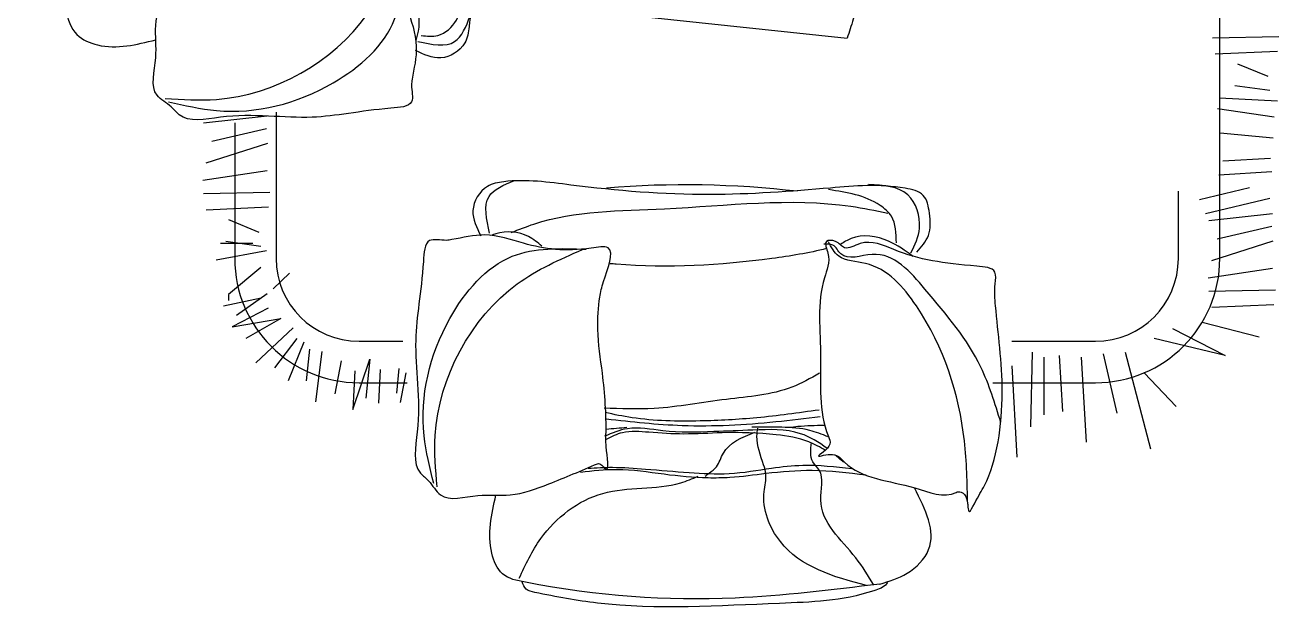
# Model space of a CAD drawing. Header units: metres. Extents: x 310.8 to 324.9, y 159.2 to 165.
# Drawn here: x 314.296 to 316.626, y 159.571 to 160.659 of the extents above; entities that cross this region are included whole.
import ezdxf

# ---------------------------------------------------------------- set-up
doc = ezdxf.new("R2010")
doc.units = ezdxf.units.M
doc.layers.add('02', color=2, linetype='Continuous')
doc.layers.add('4', color=4, linetype='Continuous')

msp = doc.modelspace()

# ---------------------------------------------------------------- linework, layer by layer
at = {"layer": '02', "color": 7}
msp.add_line((315.4432, 160.6747), (315.8236, 160.6344), dxfattribs=at)
msp.add_arc((315.523, 158.5623), 1.7995, 83.3519, 94.6778, dxfattribs=at)
for points, knots in [([(314.3435, 161.7485), (314.3197, 161.4597), (314.29, 161.0999), (314.3536, 160.7409), (314.3853, 160.6383), (314.4526, 160.61), (314.5028, 160.6225), (314.5387, 160.6315)], [0, 0, 0, 0, 855.678435, 1065.800321, 1116.292447, 1159.237076, 1267.679667, 1267.679667, 1267.679667, 1267.679667]), ([(315.9166, 161.7032), (315.9128, 161.6898), (315.9092, 161.6771), (315.9025, 161.6529), (315.8994, 161.6415), (315.8938, 161.62), (315.8913, 161.6099), (315.8869, 161.5911), (315.8851, 161.5825), (315.882, 161.5666), (315.8808, 161.5594), (315.8792, 161.5476), (315.8786, 161.5428), (315.8778, 161.5342), (315.8776, 161.5305), (315.8775, 161.5264), (315.8774, 161.5256), (315.8774, 161.5246), (315.8774, 161.5244), (315.8774, 161.5238), (315.8774, 161.5236), (315.8774, 161.5228), (315.8774, 161.5222), (315.8774, 161.5205), (315.8774, 161.5193), (315.8775, 161.5155), (315.8776, 161.5126), (315.8781, 161.5047), (315.8785, 161.4994), (315.8797, 161.4875), (315.8805, 161.481), (315.8824, 161.4665), (315.8835, 161.4587), (315.8862, 161.4419), (315.8876, 161.4328), (315.8909, 161.4136), (315.8927, 161.4034), (315.8965, 161.3818), (315.8984, 161.3704), (315.9025, 161.3465), (315.9045, 161.3339), (315.9086, 161.3077), (315.9106, 161.2939), (315.9143, 161.2652), (315.916, 161.2502), (315.919, 161.219), (315.9202, 161.2028), (315.9215, 161.1788), (315.9218, 161.1715), (315.922, 161.1626), (315.9221, 161.1611), (315.9222, 161.1564), (315.9222, 161.1532), (315.9223, 161.147), (315.9224, 161.1438), (315.9224, 161.1345), (315.9224, 161.1283), (315.9222, 161.1098), (315.9218, 161.0977), (315.9203, 161.0646), (315.9186, 161.044), (315.9144, 161.0038), (315.9119, 160.9841), (315.9059, 160.9459), (315.9026, 160.9272), (315.8954, 160.8909), (315.8915, 160.8732), (315.8834, 160.8387), (315.8792, 160.8219), (315.8705, 160.7892), (315.866, 160.7733), (315.8571, 160.7423), (315.8526, 160.7273), (315.8436, 160.6979), (315.8391, 160.6836), (315.831, 160.6577), (315.8273, 160.6459), (315.8236, 160.6344)], [0, 0, 0, 0, 53.321958, 53.321958, 106.643915, 106.643915, 159.965873, 159.965873, 213.287831, 213.287831, 266.609788, 266.609788, 310.90088, 310.90088, 355.191971, 355.191971, 365.949281, 365.949281, 369.592246, 369.592246, 373.235211, 373.235211, 380.521141, 380.521141, 395.093001, 395.093001, 424.23672, 424.23672, 466.189545, 466.189545, 508.14237, 508.14237, 550.095194, 550.095194, 592.048019, 592.048019, 634.000843, 634.000843, 675.953668, 675.953668, 717.906493, 717.906493, 759.859317, 759.859317, 801.812142, 801.812142, 843.764967, 843.764967, 861.465487, 861.465487, 865.230186, 865.230186, 872.759584, 872.759584, 880.288981, 880.288981, 895.347776, 895.347776, 925.465367, 925.465367, 978.263352, 978.263352, 1031.061338, 1031.061338, 1083.859323, 1083.859323, 1136.657309, 1136.657309, 1189.455295, 1189.455295, 1242.25328, 1242.25328, 1295.051266, 1295.051266, 1347.849251, 1347.849251, 1393.6514, 1393.6514, 1393.6514, 1393.6514]), ([(314.7506, 161.6669), (314.7419, 161.6508), (314.6246, 161.4318), (314.7308, 160.5924), (314.6914, 160.9636), (314.6946, 160.89), (314.697, 160.8351)], [0, 0, 0, 0, 57.385661, 776.549696, 808.487939, 901.644571, 901.644571, 901.644571, 901.644571]), ([(315.0784, 161.2127), (315.0714, 161.0914), (315.0803, 160.9395), (315.1218, 160.7736), (315.1269, 160.6875), (315.1152, 160.6171), (315.0687, 160.5886), (315.0369, 160.6041), (315.0214, 160.6117)], [976.824593, 976.824593, 976.824593, 976.824593, 1441.856731, 1568.220499, 1730.576316, 1771.619892, 1839.510682, 1903.262507, 1903.262507, 1903.262507, 1903.262507]), ([(315.0321, 160.6394), (315.0425, 160.6382), (315.0684, 160.635), (315.117, 160.6803), (315.0861, 160.8212), (315.0281, 160.9756), (315.0947, 161.1637), (315.0365, 161.2113), (315.0282, 161.2181)], [0, 0, 0, 0, 30.738038, 75.763762, 171.884076, 419.340446, 607.824374, 639.107572, 639.107572, 639.107572, 639.107572]), ([(314.5939, 160.8213), (314.5816, 160.791), (314.5604, 160.7384), (314.5335, 160.6624), (314.544, 160.5971), (314.5241, 160.5312), (314.5657, 160.5113), (314.5929, 160.475), (314.6962, 160.4995), (314.8254, 160.4772), (314.9279, 160.5021), (315.0227, 160.5072), (315.0126, 160.541), (315.0175, 160.5744), (315.0297, 160.6234), (314.9975, 160.709), (314.9873, 160.7767), (315.003, 160.8675), (314.9403, 160.8388), (314.8951, 160.8284), (314.8353, 160.8235), (314.7546, 160.8357), (314.6737, 160.8399), (314.6258, 160.8365), (314.5656, 160.8456), (314.5961, 160.8266), (314.5939, 160.8213)], [0, 0, 0, 0, 98.119314, 172.692831, 232.74173, 302.439842, 336.564454, 356.938938, 433.9005, 604.32596, 751.710052, 791.94977, 823.175241, 833.763328, 895.231785, 969.223567, 1095.182377, 1126.407804, 1189.552352, 1219.244305, 1279.445255, 1361.374944, 1471.895911, 1498.299857, 1539.176597, 1556.493818, 1556.493818, 1556.493818, 1556.493818]), ([(314.5625, 160.5164), (314.5921, 160.5095), (314.6945, 160.4855), (314.8567, 160.5262), (315.0015, 160.6539), (314.9957, 160.759), (314.993, 160.8071)], [0, 0, 0, 0, 90.463322, 313.709381, 477.58989, 615.534186, 615.534186, 615.534186, 615.534186]), ([(314.5563, 160.5226), (314.588, 160.5204), (314.7261, 160.5105), (314.9157, 160.6163), (314.9748, 160.7576), (314.9925, 160.8)], [0, 0, 0, 0, 95.162541, 415.634162, 552.498185, 552.498185, 552.498185, 552.498185]), ([(315, 160.7248), (315.0068, 160.717), (315.027, 160.6939), (315.0306, 160.6557), (315.0227, 160.6336), (315.0216, 160.6306)], [0, 0, 0, 0, 30.899292, 91.483063, 101.255961, 101.255961, 101.255961, 101.255961]), ([(315.0258, 160.6282), (315.0516, 160.6228), (315.0984, 160.6131), (315.1154, 160.6563), (315.123, 160.6758)], [0, 0, 0, 0, 68.252622, 123.969332, 123.969332, 123.969332, 123.969332]), ([(315.9528, 160.2367), (315.9615, 160.2465), (315.9798, 160.2671), (315.9778, 160.3065), (315.9698, 160.3474), (315.8939, 160.3649), (315.7661, 160.3531), (315.5563, 160.3373), (315.3546, 160.354), (315.2168, 160.3743), (315.1466, 160.3608), (315.1188, 160.3139), (315.135, 160.2824), (315.1428, 160.2671)], [0, 0, 0, 0, 48.943013, 103.025949, 148.534553, 195.328972, 375.361256, 667.155028, 1003.182997, 1165.538814, 1206.58239, 1274.47318, 1338.225006, 1338.225006, 1338.225006, 1338.225006]), ([(315.1592, 160.2717), (315.1534, 160.2974), (315.1429, 160.344), (315.1858, 160.3618), (315.2051, 160.3697)], [0, 0, 0, 0, 88.639768, 160.999132, 160.999132, 160.999132, 160.999132]), ([(315.9422, 160.2356), (315.9494, 160.2503), (315.9661, 160.2848), (315.9422, 160.358), (315.8909, 160.3609), (315.8635, 160.3625)], [0, 0, 0, 0, 62.883797, 147.829924, 245.663948, 245.663948, 245.663948, 245.663948]), ([(315.1993, 160.273), (315.2133, 160.2786), (315.3031, 160.3145), (315.5196, 160.3122), (315.74, 160.3414), (315.8763, 160.314), (315.8991, 160.3094)], [0, 0, 0, 0, 58.661068, 375.93507, 825.814021, 916.361162, 916.361162, 916.361162, 916.361162]), ([(315.915, 160.2537), (315.9147, 160.2716), (315.9143, 160.2997), (315.8664, 160.341), (315.8228, 160.3477), (315.7891, 160.3529)], [0, 0, 0, 0, 65.355661, 103.354857, 233.394712, 233.394712, 233.394712, 233.394712]), ([(315.3597, 159.8433), (315.3296, 159.8304), (315.2774, 159.8083), (315.2019, 159.7801), (315.1364, 159.7895), (315.0709, 159.7684), (315.0502, 159.8096), (315.0135, 159.8363), (315.0361, 159.94), (315.0116, 160.0687), (315.0348, 160.1717), (315.0383, 160.2666), (315.0722, 160.257), (315.1056, 160.2625), (315.1543, 160.2755), (315.2404, 160.2448), (315.3083, 160.2358), (315.3988, 160.2531), (315.3712, 160.1898), (315.3616, 160.1445), (315.3577, 160.0846), (315.3713, 160.0041), (315.3769, 159.9233), (315.3743, 159.8754), (315.3845, 159.8154), (315.365, 159.8455), (315.3597, 159.8433)], [0, 0, 0, 0, 127.427681, 224.276404, 302.261986, 392.779016, 437.096694, 463.557063, 563.507143, 784.838909, 976.246821, 1028.506194, 1069.058754, 1082.809516, 1162.638681, 1258.731906, 1422.314775, 1462.867277, 1544.873185, 1583.434163, 1661.617215, 1768.019408, 1911.553131, 1945.84397, 1998.930645, 2021.420543, 2021.420543, 2021.420543, 2021.420543]), ([(315.2563, 160.2476), (315.2483, 160.2542), (315.2249, 160.274), (315.1866, 160.277), (315.1647, 160.2687), (315.1616, 160.2676)], [0, 0, 0, 0, 40.128951, 118.809172, 131.501248, 131.501248, 131.501248, 131.501248]), ([(315.9459, 160.2286), (315.9317, 160.2392), (315.8989, 160.2636), (315.8437, 160.272), (315.8175, 160.2551), (315.8111, 160.251)], [0, 0, 0, 0, 69.56601, 160.233414, 189.860891, 189.860891, 189.860891, 189.860891]), ([(315.0554, 159.8066), (315.048, 159.836), (315.0222, 159.938), (315.0601, 160.1009), (315.1853, 160.2478), (315.2905, 160.2438), (315.3386, 160.242)], [0, 0, 0, 0, 117.484834, 407.414781, 620.246611, 799.395046, 799.395046, 799.395046, 799.395046]), ([(315.0617, 159.8005), (315.0589, 159.8321), (315.0467, 159.9701), (315.1492, 160.1614), (315.2895, 160.223), (315.3315, 160.2414)], [0, 0, 0, 0, 123.587716, 539.784626, 717.53011, 717.53011, 717.53011, 717.53011]), ([(315.7852, 160.2433), (315.7519, 160.2349), (315.6223, 160.2138), (315.4868, 160.2064), (315.3869, 160.2148), (315.3831, 160.2151)], [89.052228, 89.052228, 89.052228, 89.052228, 222.96578, 599.021538, 613.61065, 613.61065, 613.61065, 613.61065]), ([(316.026, 159.7899), (316.0029, 159.7785), (315.9279, 159.8114), (315.842, 159.8147), (315.8012, 159.8666), (315.7531, 159.8501), (315.7975, 159.8744), (315.7689, 159.9371), (315.7803, 160.0392), (315.765, 160.1591), (315.7952, 160.2234), (315.7777, 160.2596), (315.8056, 160.2589), (315.8194, 160.2373), (315.8598, 160.2641), (315.9419, 160.2245), (316.0111, 160.2142), (316.1032, 160.2076), (316.0967, 160.1698), (316.102, 160.0988), (316.1203, 159.9747), (316.1, 159.8343), (316.0652, 159.7796), (316.0473, 159.7437), (316.0487, 159.7778), (316.0385, 159.7909), (316.0289, 159.7913), (316.026, 159.7899)], [0, 0, 0, 0, 100.597406, 281.319891, 315.054718, 349.509689, 389.200281, 408.162693, 598.959573, 792.637569, 852.601939, 880.830983, 902.666946, 929.495226, 968.022274, 1050.611483, 1254.96923, 1301.260424, 1329.316584, 1382.311494, 1591.546287, 1820.820862, 1871.094845, 1893.578982, 1925.370652, 1945.336599, 1957.814292, 1957.814292, 1957.814292, 1957.814292]), ([(316.1091, 159.9199), (316.0983, 159.9553), (316.0699, 160.0484), (315.985, 160.1474), (315.8975, 160.2521), (315.8163, 160.2166), (315.8004, 160.2526), (315.7865, 160.2518), (315.7805, 160.2514)], [0, 0, 0, 0, 141.86292, 373.630524, 526.427539, 601.735045, 630.296438, 651.966247, 651.966247, 651.966247, 651.966247]), ([(316.0476, 159.7678), (316.0467, 159.8073), (316.0438, 159.9356), (315.9912, 160.0992), (315.887, 160.2201), (315.8083, 160.2192), (315.7942, 160.2455), (315.7887, 160.2557)], [0, 0, 0, 0, 153.199383, 498.931474, 658.942203, 726.134726, 768.614124, 768.614124, 768.614124, 768.614124]), ([(315.7722, 160.0113), (315.7554, 160.0019), (315.7023, 159.9721), (315.5945, 159.965), (315.4793, 159.9427), (315.4029, 159.9454), (315.3718, 159.9465)], [0, 0, 0, 0, 74.526832, 235.368216, 411.08678, 532.069418, 532.069418, 532.069418, 532.069418]), ([(315.7713, 159.943), (315.7328, 159.9377), (315.6594, 159.9274), (315.5434, 159.9212), (315.4484, 159.9227), (315.3906, 159.9348), (315.374, 159.9383)], [0, 0, 0, 0, 151.37946, 288.564606, 452.874576, 518.766039, 518.766039, 518.766039, 518.766039]), ([(315.7736, 159.9307), (315.7461, 159.9272), (315.6611, 159.9166), (315.5278, 159.9091), (315.4232, 159.9207), (315.3763, 159.9259)], [0, 0, 0, 0, 108.049196, 333.891802, 517.629591, 517.629591, 517.629591, 517.629591]), ([(315.7862, 159.8714), (315.7707, 159.8832), (315.7296, 159.9089), (315.6531, 159.906), (315.5686, 159.9023), (315.491, 159.9004), (315.4214, 159.9146), (315.3868, 159.9002), (315.3728, 159.8944)], [49.606189, 49.606189, 49.606189, 49.606189, 124.052713, 239.571345, 333.3214, 456.942517, 542.38691, 600.329448, 600.329448, 600.329448, 600.329448]), ([(315.7833, 159.8679), (315.7732, 159.8737), (315.745, 159.8897), (315.6787, 159.9), (315.6011, 159.9024), (315.5219, 159.8969), (315.4608, 159.9009), (315.4103, 159.9057), (315.3855, 159.8933), (315.3755, 159.8883)], [0, 0, 0, 0, 45.174964, 125.558829, 256.610972, 349.076861, 433.189907, 497.197145, 539.983253, 539.983253, 539.983253, 539.983253]), ([(315.5598, 159.8201), (315.5623, 159.822), (315.5694, 159.8276), (315.5847, 159.8388), (315.5954, 159.8789), (315.6284, 159.8923), (315.652, 159.9018)], [0, 0, 0, 0, 12.396318, 35.253043, 71.848794, 163.317226, 163.317226, 163.317226, 163.317226]), ([(315.7878, 159.8934), (315.7766, 159.8978), (315.7492, 159.9088), (315.7007, 159.9114), (315.6648, 159.9114), (315.6463, 159.9114)], [0, 0, 0, 0, 46.593931, 114.59593, 186.8347, 186.8347, 186.8347, 186.8347]), ([(315.8598, 159.6165), (315.7977, 159.6329), (315.704, 159.6607), (315.6612, 159.7699), (315.6751, 159.8191), (315.6649, 159.853), (315.6534, 159.8812), (315.6569, 159.9044), (315.6576, 159.9095)], [14.22546, 14.22546, 14.22546, 14.22546, 248.732969, 375.734785, 418.155281, 441.003934, 511.971111, 531.951261, 531.951261, 531.951261, 531.951261]), ([(315.7809, 159.9145), (315.7645, 159.9141), (315.7428, 159.9135), (315.7212, 159.911), (315.7158, 159.9104)], [0, 0, 0, 0, 63.690529, 84.680578, 84.680578, 84.680578, 84.680578]), ([(315.8732, 159.6174), (315.8628, 159.6346), (315.831, 159.6873), (315.7585, 159.7467), (315.7836, 159.8235), (315.753, 159.8497), (315.7557, 159.8696), (315.7574, 159.8826)], [0, 0, 0, 0, 79.489254, 242.739997, 314.65082, 339.438853, 386.590051, 386.590051, 386.590051, 386.590051]), ([(315.8587, 159.8218), (315.8254, 159.8259), (315.7636, 159.8335), (315.6789, 159.8262), (315.6148, 159.8169), (315.5512, 159.8161), (315.4812, 159.8228), (315.4024, 159.8357), (315.3506, 159.8296), (315.3282, 159.8269)], [0, 0, 0, 0, 130.481225, 241.871234, 329.653071, 382.635961, 489.129551, 603.809277, 691.391283, 691.391283, 691.391283, 691.391283]), ([(315.8321, 159.8337), (315.8018, 159.8372), (315.7521, 159.8427), (315.676, 159.8343), (315.6062, 159.8212), (315.5275, 159.8263), (315.4554, 159.832), (315.3929, 159.8372), (315.3574, 159.835), (315.3425, 159.8341)], [0, 0, 0, 0, 118.476382, 194.076844, 297.117853, 393.933927, 499.659542, 579.515716, 637.850776, 637.850776, 637.850776, 637.850776]), ([(315.214, 159.6303), (315.2259, 159.6557), (315.258, 159.7241), (315.3661, 159.8083), (315.4799, 159.7924), (315.5358, 159.8154), (315.5465, 159.8198)], [0, 0, 0, 0, 109.257629, 294.294606, 484.078985, 528.781997, 528.781997, 528.781997, 528.781997]), ([(315.884, 159.6194), (315.9015, 159.6246), (315.9379, 159.6354), (315.999, 159.6976), (315.969, 159.758), (315.949, 159.7982)], [0, 0, 0, 0, 71.10826, 148.314414, 301.164142, 301.164142, 301.164142, 301.164142]), ([(315.884, 159.6194), (315.794, 159.6084), (315.5737, 159.5816), (315.3463, 159.5978), (315.179, 159.6321), (315.1513, 159.699), (315.1627, 159.749), (315.1709, 159.7848)], [0, 0, 0, 0, 350.70006, 858.205579, 917.075962, 972.848208, 1113.682742, 1113.682742, 1113.682742, 1113.682742]), ([(315.8994, 159.6241), (315.8987, 159.6226), (315.8932, 159.614), (315.8224, 159.5876), (315.6469, 159.5831), (315.4287, 159.5686), (315.2782, 159.5964), (315.2259, 159.6077), (315.2209, 159.6185), (315.2197, 159.6239)], [17.99656, 17.99656, 17.99656, 17.99656, 24.654541, 59.355785, 289.542515, 728.551681, 882.30278, 904.288941, 924.788376, 924.788376, 924.788376, 924.788376])]:
    msp.add_open_spline(points, degree=3, knots=knots, dxfattribs=at)
for points in [[(315.3756, 159.9075), (315.3885, 159.9087), (315.4014, 159.9099), (315.4143, 159.9111)], [(315.8166, 159.8463), (315.8114, 159.8508), (315.8062, 159.8552), (315.801, 159.8595)]]:
    msp.add_open_spline(points, degree=3, dxfattribs=at)
at = {"layer": '4', "color": 7}
for p, q in [((316.5161, 160.2249), (316.5161, 162.223)), ((316.5024, 160.6352), (316.6259, 160.6378)), ((316.5076, 160.6052), (316.6233, 160.6104)), ((316.5492, 160.587), (316.6051, 160.5636)), ((316.544, 160.5467), (316.609, 160.5376)), ((316.5154, 160.5233), (316.6233, 160.5181)), ((316.5115, 160.5037), (316.6168, 160.4881)), ((314.6273, 160.4769), (314.7456, 160.4899)), ((314.6854, 160.477), (314.6854, 160.2249)), ((314.7624, 160.497), (314.7624, 160.2249)), ((314.6429, 160.4431), (314.7443, 160.4665)), ((316.5167, 160.4582), (316.6155, 160.4491)), ((314.6325, 160.4027), (314.7469, 160.4392)), ((316.5219, 160.4061), (316.6103, 160.4113)), ((314.626, 160.3702), (314.7456, 160.3884)), ((316.5141, 160.3801), (316.6129, 160.3866)), ((314.6273, 160.3455), (314.7508, 160.3481)), ((316.4391, 160.2249), (316.4391, 160.3498)), ((316.4785, 160.3348), (316.5712, 160.3566)), ((316.4893, 160.3085), (316.6089, 160.3371)), ((314.6325, 160.3155), (314.7482, 160.3207)), ((314.6741, 160.2973), (314.73, 160.2739)), ((316.4958, 160.2955), (316.6141, 160.3085)), ((316.5114, 160.2616), (316.6128, 160.2851)), ((314.7193, 160.2524), (314.6592, 160.2524)), ((314.6689, 160.257), (314.7339, 160.2479)), ((316.501, 160.2213), (316.6154, 160.2577)), ((314.7446, 160.239), (314.6512, 160.2216)), ((314.734, 160.2083), (314.6739, 160.1576)), ((314.7873, 160.1976), (314.7566, 160.1682)), ((316.4945, 160.1888), (316.6141, 160.207)), ((314.7346, 160.1509), (314.6646, 160.1362)), ((314.6739, 160.1576), (314.6739, 160.1469)), ((314.746, 160.1589), (314.6886, 160.1188)), ((316.4958, 160.164), (316.6193, 160.1667)), ((314.7473, 160.1322), (314.6806, 160.0975)), ((316.501, 160.1341), (316.6167, 160.1393)), ((314.6806, 160.0975), (314.7713, 160.1135)), ((314.7713, 160.1135), (314.7059, 160.0761)), ((316.4834, 160.1064), (316.589, 160.0789)), ((314.794, 160.0961), (314.7246, 160.0307)), ((316.4284, 160.0946), (316.526, 160.0443)), ((314.8007, 160.0761), (314.7593, 160.0214)), ((314.814, 160.0694), (314.7847, 159.9973)), ((314.8247, 160.0561), (314.818, 159.9973)), ((314.9164, 160.0709), (314.9978, 160.0709)), ((316.1298, 160.0709), (316.2851, 160.0709)), ((316.526, 160.0443), (316.3938, 160.0758)), ((314.8474, 160.0521), (314.8354, 159.9586)), ((314.8834, 160.0347), (314.8714, 159.9733)), ((314.9048, 159.9439), (314.9368, 160.0374)), ((314.9368, 160.0374), (314.9288, 159.9653)), ((316.1672, 160.0506), (316.1641, 159.912)), ((316.1893, 160.0411), (316.1893, 159.934)), ((316.2176, 160.0443), (316.2239, 159.9403)), ((316.2585, 160.0411), (316.2679, 159.8836)), ((316.2994, 160.0474), (316.3246, 159.9372)), ((316.3403, 160.0506), (316.3875, 159.871)), ((314.9088, 160.016), (314.9048, 159.9439)), ((314.9555, 160.0187), (314.9528, 159.9559)), ((314.9902, 160.02), (314.9862, 159.9746)), ((315.0035, 160.012), (314.9928, 159.9573)), ((316.1295, 160.0254), (316.1389, 159.8553)), ((316.3755, 160.0123), (316.4347, 159.9498)), ((314.9164, 159.9939), (315.0059, 159.9939)), ((316.0943, 159.9939), (316.2851, 159.9939))]:
    msp.add_line(p, q, dxfattribs=at)
for centre, radius, start, end in [((314.9164, 160.2249), 0.231, 180, 270), ((314.9164, 160.2249), 0.154, 180, 270), ((316.2851, 160.2249), 0.231, 270, 0), ((316.2851, 160.2249), 0.154, 270, 0)]:
    msp.add_arc(centre, radius, start, end, dxfattribs=at)

doc.saveas('drawing.dxf')
